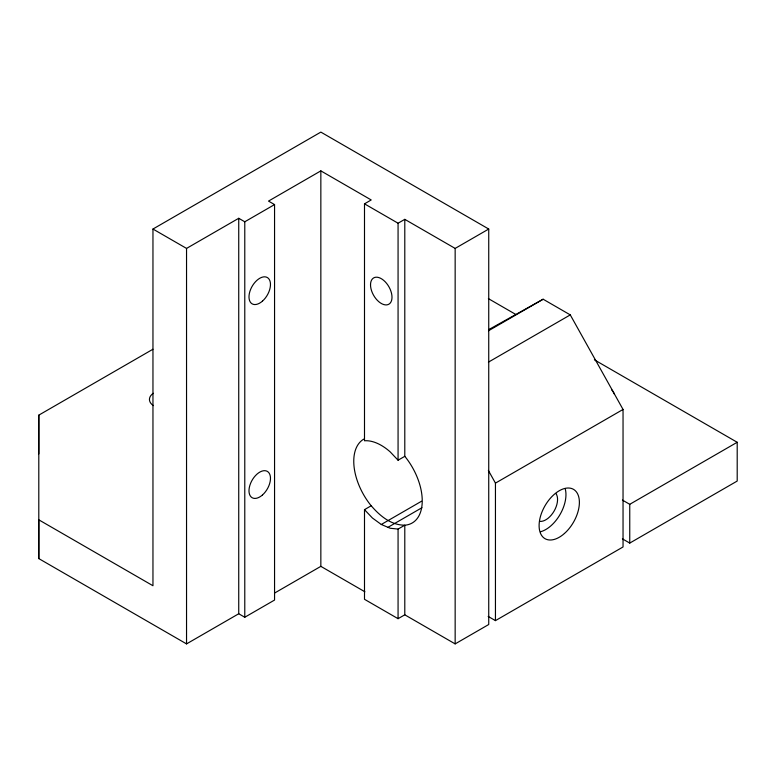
<?xml version="1.0" encoding="UTF-8"?>
<svg xmlns="http://www.w3.org/2000/svg" width="776" height="776" viewBox="0 0 776 776"><rect width="100%" height="100%" fill="white"/><g stroke="black" fill="none" stroke-linecap="round" stroke-linejoin="round"><path stroke-width="1.16" d="M364.497 203.836L398.069 223.216L404.791 219.346L404.791 456.337L398.069 460.207L390.153 451.845A48.335 27.907 60 0 0 364.497 440.768L364.497 203.836L371.209 199.956L320.847 170.875L268.515 201.091L274.558 204.583L274.558 600.052L244.779 617.25L238.736 613.758L186.541 643.896L38.8 558.594L38.8 415.141L152.93 349.248M38.8 558.594L38.8 519.823L152.959 585.735L152.959 229.036L320.847 132.104L488.735 229.036L488.735 624.505L455.153 643.896L404.791 614.815L398.069 618.685L364.497 599.305L364.497 509.648L371.209 505.768C379.765 515.759 391.23 525.449 405.12 525.168A48.413 27.955 60 0 0 405.12 456.695L404.791 456.337M152.959 229.036L186.541 248.417L238.736 218.289L244.779 221.781L274.558 204.583M404.791 219.346L455.153 248.417L488.735 229.036M488.57 330.721L543.132 299.216L570.273 314.891L623.041 409.456L623.041 546.964L495.447 620.625L488.152 616.416M488.424 362.14L570.273 314.891M364.497 509.648L372.422 518.009L381.288 524.479L421.581 501.209M387.981 527.321L421.969 507.698M274.791 592.942L320.847 566.354L364.914 591.797M381.288 524.479L390.153 528.243L398.069 529.077L404.791 525.207L404.791 614.815M495.447 620.625L495.447 483.128L623.041 409.456M622.41 500.074L629.753 504.313L737.2 442.281L737.2 481.052L629.753 543.084L622.41 538.845M488.802 329.587L543.132 299.216M488.366 298.615L515.662 314.377M594.406 359.841L737.2 442.281M371.209 505.768L370.88 505.399A48.413 27.955 60 0 1 363.789 439.119M488.356 470.421L495.447 483.128M629.753 504.313L629.753 543.084M455.153 248.417L455.153 643.896M398.069 223.216L398.069 460.207M398.069 529.077L398.069 618.685M320.847 170.875L320.847 566.354M244.779 221.781L244.779 617.25M238.736 218.289L238.736 613.758M186.541 248.417L186.541 643.896M38.8 415.141L38.8 453.911M153.328 405.605A16.616 9.593 0 0 1 153.328 393.267M611.75 389.95A28.489 16.451 0 0 1 614.272 393.985M555.985 493.594A16.616 9.593 -60 0 1 554.122 511.054A16.616 9.593 -60 0 1 539.931 521.394M565.268 488.996A28.489 16.451 -60 0 1 540.6 531.735M564.453 533.471A28.489 16.451 -60 0 0 573.483 489.336A28.489 16.451 -60 0 0 539.786 519.222A28.489 16.451 -60 0 0 564.453 533.471M262.521 301.059A15.2 8.769 -60 0 0 267.332 277.527A15.2 8.769 -60 0 0 249.358 293.464A15.2 8.769 -60 0 0 262.521 301.059M262.521 494.923A15.2 8.769 -60 0 0 267.332 471.381A15.2 8.769 -60 0 0 249.358 487.318A15.2 8.769 -60 0 0 262.521 494.923M370.521 284.85A15.2 8.769 60 0 0 386.632 304.9A15.2 8.769 60 0 0 386.632 283.415A15.2 8.769 60 0 0 370.521 284.85"/></g></svg>
